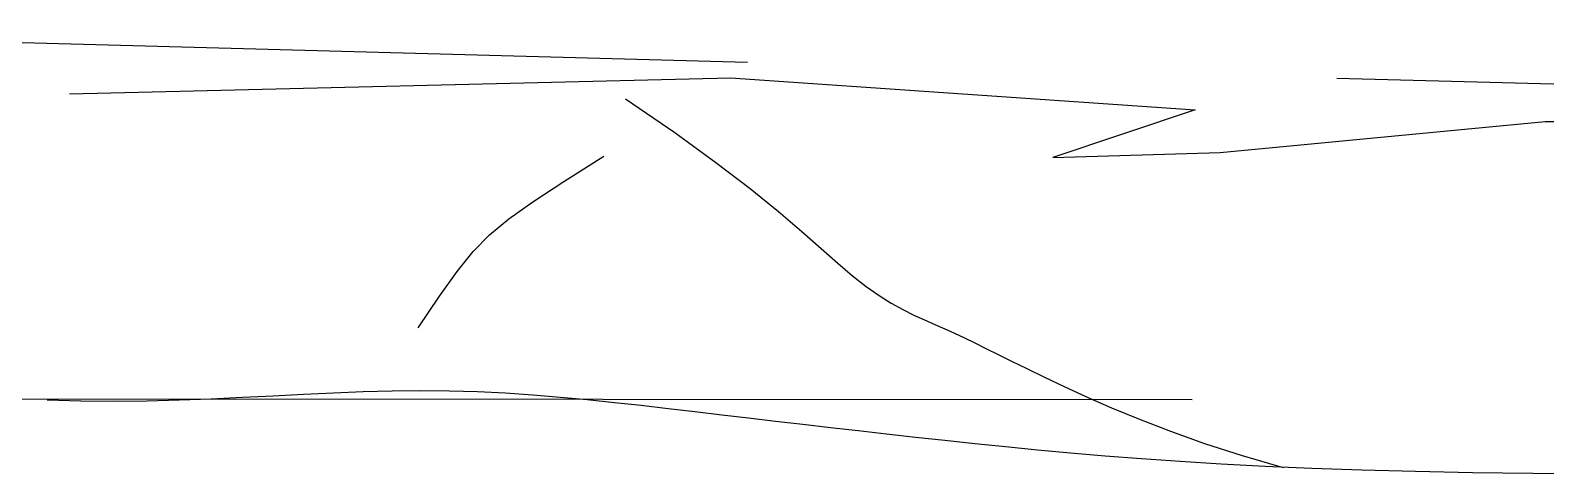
# Model space of a CAD drawing. Header units: millimetres. Extents: x 104198 to 1296755, y -81101 to 81453.
# Drawn here: x 591287.6 to 591384, y -26157.1 to -26129 of the extents above; entities that cross this region are included whole.
import ezdxf

# ---------------------------------------------------------------- set-up
doc = ezdxf.new("R2010")
doc.units = ezdxf.units.MM
doc.linetypes.add('HIDDEN2', pattern=[0.1875, 0.125, -0.0625])

# ---------------------------------------------------------------- blocks, each defined once
blk = doc.blocks.new('hgfhdrht')
at = {"color": 250, "linetype": 'HIDDEN2', "ltscale": 600}
for p, q in [((591258.263, -31135.199), (591408.093, -31139.238)), ((591258.263, -31135.199), (591408.093, -31139.238)), ((591258.263, -31135.199), (591408.093, -31139.238)), ((591258.263, -31135.199), (591408.093, -31139.238)), ((591258.263, -31135.199), (591408.093, -31139.238)), ((591258.263, -31135.199), (591408.093, -31139.238)), ((591258.263, -31135.199), (591408.093, -31139.238)), ((591258.263, -31135.199), (591408.093, -31139.238)), ((591258.263, -31135.199), (591408.093, -31139.238)), ((591258.263, -31135.199), (591408.093, -31139.238)), ((591258.263, -31135.199), (591408.093, -31139.238)), ((591258.263, -31135.199), (591408.093, -31139.238)), ((591290.093, -31139.238), (591332.153, -31138.228)), ((591290.093, -31139.238), (591332.153, -31138.228)), ((591290.093, -31139.238), (591332.153, -31138.228)), ((591290.093, -31139.238), (591332.153, -31138.228)), ((591290.093, -31139.238), (591332.153, -31138.228)), ((591290.093, -31139.238), (591332.153, -31138.228)), ((591290.093, -31139.238), (591332.153, -31138.228)), ((591290.093, -31139.238), (591332.153, -31138.228)), ((591290.093, -31139.238), (591332.153, -31138.228)), ((591290.093, -31139.238), (591332.153, -31138.228)), ((591290.093, -31139.238), (591332.153, -31138.228)), ((591290.093, -31139.238), (591332.153, -31138.228)), ((591332.153, -31138.228), (591361.71, -31140.247)), ((591332.153, -31138.228), (591361.71, -31140.247)), ((591332.153, -31138.228), (591361.71, -31140.247)), ((591332.153, -31138.228), (591361.71, -31140.247)), ((591332.153, -31138.228), (591361.71, -31140.247)), ((591332.153, -31138.228), (591361.71, -31140.247)), ((591332.153, -31138.228), (591361.71, -31140.247)), ((591332.153, -31138.228), (591361.71, -31140.247)), ((591332.153, -31138.228), (591361.71, -31140.247)), ((591332.153, -31138.228), (591361.71, -31140.247)), ((591332.153, -31138.228), (591361.71, -31140.247)), ((591332.153, -31138.228), (591361.71, -31140.247)), ((591361.71, -31140.247), (591352.644, -31143.277)), ((591361.71, -31140.247), (591352.644, -31143.277)), ((591361.71, -31140.247), (591352.644, -31143.277)), ((591361.71, -31140.247), (591352.644, -31143.277)), ((591361.71, -31140.247), (591352.644, -31143.277)), ((591361.71, -31140.247), (591352.644, -31143.277)), ((591361.71, -31140.247), (591352.644, -31143.277)), ((591361.71, -31140.247), (591352.644, -31143.277)), ((591361.71, -31140.247), (591352.644, -31143.277)), ((591361.71, -31140.247), (591352.644, -31143.277)), ((591361.71, -31140.247), (591352.644, -31143.277)), ((591361.71, -31140.247), (591352.644, -31143.277)), ((591363.309, -31142.971), (591383.979, -31141)), ((591363.309, -31142.971), (591383.979, -31141)), ((591363.309, -31142.971), (591383.979, -31141)), ((591363.309, -31142.971), (591383.979, -31141)), ((591363.309, -31142.971), (591383.979, -31141)), ((591363.309, -31142.971), (591383.979, -31141)), ((591363.309, -31142.971), (591383.979, -31141)), ((591363.309, -31142.971), (591383.979, -31141)), ((591363.309, -31142.971), (591383.979, -31141)), ((591363.309, -31142.971), (591383.979, -31141)), ((591363.309, -31142.971), (591383.979, -31141)), ((591363.309, -31142.971), (591383.979, -31141)), ((591383.979, -31141), (591393.181, -31141)), ((591383.979, -31141), (591393.181, -31141)), ((591383.979, -31141), (591393.181, -31141)), ((591383.979, -31141), (591393.181, -31141)), ((591383.979, -31141), (591393.181, -31141)), ((591383.979, -31141), (591393.181, -31141)), ((591383.979, -31141), (591393.181, -31141)), ((591383.979, -31141), (591393.181, -31141)), ((591383.979, -31141), (591393.181, -31141)), ((591383.979, -31141), (591393.181, -31141)), ((591383.979, -31141), (591393.181, -31141)), ((591383.979, -31141), (591393.181, -31141)), ((591352.644, -31143.277), (591363.309, -31142.971)), ((591352.644, -31143.277), (591363.309, -31142.971)), ((591352.644, -31143.277), (591363.309, -31142.971)), ((591352.644, -31143.277), (591363.309, -31142.971)), ((591352.644, -31143.277), (591363.309, -31142.971)), ((591352.644, -31143.277), (591363.309, -31142.971)), ((591352.644, -31143.277), (591363.309, -31142.971)), ((591352.644, -31143.277), (591363.309, -31142.971)), ((591352.644, -31143.277), (591363.309, -31142.971)), ((591352.644, -31143.277), (591363.309, -31142.971)), ((591352.644, -31143.277), (591363.309, -31142.971)), ((591352.644, -31143.277), (591363.309, -31142.971)), ((591306.885, -31158.231), (591308.765, -31158.156)), ((591306.885, -31158.231), (591308.765, -31158.156)), ((591306.885, -31158.231), (591308.765, -31158.156)), ((591306.885, -31158.231), (591308.765, -31158.156)), ((591306.885, -31158.231), (591308.765, -31158.156)), ((591306.885, -31158.231), (591308.765, -31158.156)), ((591306.885, -31158.231), (591308.765, -31158.156)), ((591306.885, -31158.231), (591308.765, -31158.156)), ((591306.885, -31158.231), (591308.765, -31158.156)), ((591306.885, -31158.231), (591308.765, -31158.156)), ((591306.885, -31158.231), (591308.765, -31158.156)), ((591306.885, -31158.231), (591308.765, -31158.156)), ((591308.765, -31158.156), (591310.619, -31158.105)), ((591308.765, -31158.156), (591310.619, -31158.105)), ((591308.765, -31158.156), (591310.619, -31158.105)), ((591308.765, -31158.156), (591310.619, -31158.105)), ((591308.765, -31158.156), (591310.619, -31158.105)), ((591308.765, -31158.156), (591310.619, -31158.105)), ((591308.765, -31158.156), (591310.619, -31158.105)), ((591308.765, -31158.156), (591310.619, -31158.105)), ((591308.765, -31158.156), (591310.619, -31158.105)), ((591308.765, -31158.156), (591310.619, -31158.105)), ((591308.765, -31158.156), (591310.619, -31158.105)), ((591308.765, -31158.156), (591310.619, -31158.105)), ((591310.619, -31158.105), (591312.449, -31158.086)), ((591310.619, -31158.105), (591312.449, -31158.086)), ((591310.619, -31158.105), (591312.449, -31158.086)), ((591310.619, -31158.105), (591312.449, -31158.086)), ((591310.619, -31158.105), (591312.449, -31158.086)), ((591310.619, -31158.105), (591312.449, -31158.086)), ((591310.619, -31158.105), (591312.449, -31158.086)), ((591310.619, -31158.105), (591312.449, -31158.086)), ((591310.619, -31158.105), (591312.449, -31158.086)), ((591310.619, -31158.105), (591312.449, -31158.086)), ((591310.619, -31158.105), (591312.449, -31158.086)), ((591310.619, -31158.105), (591312.449, -31158.086)), ((591312.449, -31158.086), (591314.257, -31158.106)), ((591312.449, -31158.086), (591314.257, -31158.106)), ((591312.449, -31158.086), (591314.257, -31158.106)), ((591312.449, -31158.086), (591314.257, -31158.106)), ((591312.449, -31158.086), (591314.257, -31158.106)), ((591312.449, -31158.086), (591314.257, -31158.106)), ((591312.449, -31158.086), (591314.257, -31158.106)), ((591312.449, -31158.086), (591314.257, -31158.106)), ((591312.449, -31158.086), (591314.257, -31158.106)), ((591312.449, -31158.086), (591314.257, -31158.106)), ((591312.449, -31158.086), (591314.257, -31158.106)), ((591312.449, -31158.086), (591314.257, -31158.106)), ((591314.257, -31158.106), (591316.044, -31158.161)), ((591314.257, -31158.106), (591316.044, -31158.161)), ((591314.257, -31158.106), (591316.044, -31158.161)), ((591314.257, -31158.106), (591316.044, -31158.161)), ((591314.257, -31158.106), (591316.044, -31158.161)), ((591314.257, -31158.106), (591316.044, -31158.161)), ((591314.257, -31158.106), (591316.044, -31158.161)), ((591314.257, -31158.106), (591316.044, -31158.161)), ((591314.257, -31158.106), (591316.044, -31158.161)), ((591314.257, -31158.106), (591316.044, -31158.161)), ((591314.257, -31158.106), (591316.044, -31158.161)), ((591314.257, -31158.106), (591316.044, -31158.161)), ((591316.044, -31158.161), (591317.814, -31158.25)), ((591316.044, -31158.161), (591317.814, -31158.25)), ((591316.044, -31158.161), (591317.814, -31158.25)), ((591316.044, -31158.161), (591317.814, -31158.25)), ((591316.044, -31158.161), (591317.814, -31158.25)), ((591316.044, -31158.161), (591317.814, -31158.25)), ((591316.044, -31158.161), (591317.814, -31158.25)), ((591316.044, -31158.161), (591317.814, -31158.25)), ((591316.044, -31158.161), (591317.814, -31158.25)), ((591316.044, -31158.161), (591317.814, -31158.25)), ((591316.044, -31158.161), (591317.814, -31158.25)), ((591316.044, -31158.161), (591317.814, -31158.25)), ((591286.518, -31158.623), (591406.674, -31158.692)), ((591286.518, -31158.623), (591406.674, -31158.692)), ((591286.518, -31158.623), (591406.674, -31158.692)), ((591286.518, -31158.623), (591406.674, -31158.692)), ((591286.518, -31158.623), (591406.674, -31158.692)), ((591286.518, -31158.623), (591406.674, -31158.692)), ((591286.518, -31158.623), (591406.674, -31158.692)), ((591286.518, -31158.623), (591406.674, -31158.692)), ((591286.518, -31158.623), (591406.674, -31158.692)), ((591286.518, -31158.623), (591406.674, -31158.692)), ((591286.518, -31158.623), (591406.674, -31158.692)), ((591286.518, -31158.623), (591406.674, -31158.692)), ((591288.674, -31158.692), (591290.816, -31158.741)), ((591288.674, -31158.692), (591290.816, -31158.741)), ((591288.674, -31158.692), (591290.816, -31158.741)), ((591288.674, -31158.692), (591290.816, -31158.741)), ((591288.674, -31158.692), (591290.816, -31158.741)), ((591288.674, -31158.692), (591290.816, -31158.741)), ((591288.674, -31158.692), (591290.816, -31158.741)), ((591288.674, -31158.692), (591290.816, -31158.741)), ((591288.674, -31158.692), (591290.816, -31158.741)), ((591288.674, -31158.692), (591290.816, -31158.741)), ((591288.674, -31158.692), (591290.816, -31158.741)), ((591288.674, -31158.692), (591290.816, -31158.741)), ((591290.816, -31158.741), (591292.934, -31158.759)), ((591290.816, -31158.741), (591292.934, -31158.759)), ((591290.816, -31158.741), (591292.934, -31158.759)), ((591290.816, -31158.741), (591292.934, -31158.759)), ((591290.816, -31158.741), (591292.934, -31158.759)), ((591290.816, -31158.741), (591292.934, -31158.759)), ((591290.816, -31158.741), (591292.934, -31158.759)), ((591290.816, -31158.741), (591292.934, -31158.759)), ((591290.816, -31158.741), (591292.934, -31158.759)), ((591290.816, -31158.741), (591292.934, -31158.759)), ((591290.816, -31158.741), (591292.934, -31158.759)), ((591290.816, -31158.741), (591292.934, -31158.759)), ((591292.934, -31158.759), (591295.021, -31158.74)), ((591292.934, -31158.759), (591295.021, -31158.74)), ((591292.934, -31158.759), (591295.021, -31158.74)), ((591292.934, -31158.759), (591295.021, -31158.74)), ((591292.934, -31158.759), (591295.021, -31158.74)), ((591292.934, -31158.759), (591295.021, -31158.74)), ((591292.934, -31158.759), (591295.021, -31158.74)), ((591292.934, -31158.759), (591295.021, -31158.74)), ((591292.934, -31158.759), (591295.021, -31158.74)), ((591292.934, -31158.759), (591295.021, -31158.74)), ((591292.934, -31158.759), (591295.021, -31158.74)), ((591292.934, -31158.759), (591295.021, -31158.74)), ((591295.021, -31158.74), (591297.074, -31158.689)), ((591295.021, -31158.74), (591297.074, -31158.689)), ((591295.021, -31158.74), (591297.074, -31158.689)), ((591295.021, -31158.74), (591297.074, -31158.689)), ((591295.021, -31158.74), (591297.074, -31158.689)), ((591295.021, -31158.74), (591297.074, -31158.689)), ((591295.021, -31158.74), (591297.074, -31158.689)), ((591295.021, -31158.74), (591297.074, -31158.689)), ((591295.021, -31158.74), (591297.074, -31158.689)), ((591295.021, -31158.74), (591297.074, -31158.689)), ((591295.021, -31158.74), (591297.074, -31158.689)), ((591295.021, -31158.74), (591297.074, -31158.689)), ((591297.074, -31158.689), (591299.095, -31158.614)), ((591297.074, -31158.689), (591299.095, -31158.614)), ((591297.074, -31158.689), (591299.095, -31158.614)), ((591297.074, -31158.689), (591299.095, -31158.614)), ((591297.074, -31158.689), (591299.095, -31158.614)), ((591297.074, -31158.689), (591299.095, -31158.614)), ((591297.074, -31158.689), (591299.095, -31158.614)), ((591297.074, -31158.689), (591299.095, -31158.614)), ((591297.074, -31158.689), (591299.095, -31158.614)), ((591297.074, -31158.689), (591299.095, -31158.614)), ((591297.074, -31158.689), (591299.095, -31158.614)), ((591297.074, -31158.689), (591299.095, -31158.614)), ((591299.095, -31158.614), (591301.086, -31158.522)), ((591299.095, -31158.614), (591301.086, -31158.522)), ((591299.095, -31158.614), (591301.086, -31158.522)), ((591299.095, -31158.614), (591301.086, -31158.522)), ((591299.095, -31158.614), (591301.086, -31158.522)), ((591299.095, -31158.614), (591301.086, -31158.522)), ((591299.095, -31158.614), (591301.086, -31158.522)), ((591299.095, -31158.614), (591301.086, -31158.522)), ((591299.095, -31158.614), (591301.086, -31158.522)), ((591299.095, -31158.614), (591301.086, -31158.522)), ((591299.095, -31158.614), (591301.086, -31158.522)), ((591299.095, -31158.614), (591301.086, -31158.522)), ((591301.086, -31158.522), (591303.047, -31158.423)), ((591301.086, -31158.522), (591303.047, -31158.423)), ((591301.086, -31158.522), (591303.047, -31158.423)), ((591301.086, -31158.522), (591303.047, -31158.423)), ((591301.086, -31158.522), (591303.047, -31158.423)), ((591301.086, -31158.522), (591303.047, -31158.423)), ((591301.086, -31158.522), (591303.047, -31158.423)), ((591301.086, -31158.522), (591303.047, -31158.423)), ((591301.086, -31158.522), (591303.047, -31158.423)), ((591301.086, -31158.522), (591303.047, -31158.423)), ((591301.086, -31158.522), (591303.047, -31158.423)), ((591301.086, -31158.522), (591303.047, -31158.423)), ((591303.047, -31158.423), (591304.98, -31158.323)), ((591303.047, -31158.423), (591304.98, -31158.323)), ((591303.047, -31158.423), (591304.98, -31158.323)), ((591303.047, -31158.423), (591304.98, -31158.323)), ((591303.047, -31158.423), (591304.98, -31158.323)), ((591303.047, -31158.423), (591304.98, -31158.323)), ((591303.047, -31158.423), (591304.98, -31158.323)), ((591303.047, -31158.423), (591304.98, -31158.323)), ((591303.047, -31158.423), (591304.98, -31158.323)), ((591303.047, -31158.423), (591304.98, -31158.323)), ((591303.047, -31158.423), (591304.98, -31158.323)), ((591303.047, -31158.423), (591304.98, -31158.323)), ((591304.98, -31158.323), (591306.885, -31158.231)), ((591304.98, -31158.323), (591306.885, -31158.231)), ((591304.98, -31158.323), (591306.885, -31158.231)), ((591304.98, -31158.323), (591306.885, -31158.231)), ((591304.98, -31158.323), (591306.885, -31158.231)), ((591304.98, -31158.323), (591306.885, -31158.231)), ((591304.98, -31158.323), (591306.885, -31158.231)), ((591304.98, -31158.323), (591306.885, -31158.231)), ((591304.98, -31158.323), (591306.885, -31158.231)), ((591304.98, -31158.323), (591306.885, -31158.231)), ((591304.98, -31158.323), (591306.885, -31158.231)), ((591304.98, -31158.323), (591306.885, -31158.231)), ((591317.814, -31158.25), (591319.567, -31158.366)), ((591317.814, -31158.25), (591319.567, -31158.366)), ((591317.814, -31158.25), (591319.567, -31158.366)), ((591317.814, -31158.25), (591319.567, -31158.366)), ((591317.814, -31158.25), (591319.567, -31158.366)), ((591317.814, -31158.25), (591319.567, -31158.366)), ((591317.814, -31158.25), (591319.567, -31158.366)), ((591317.814, -31158.25), (591319.567, -31158.366)), ((591317.814, -31158.25), (591319.567, -31158.366)), ((591317.814, -31158.25), (591319.567, -31158.366)), ((591317.814, -31158.25), (591319.567, -31158.366)), ((591317.814, -31158.25), (591319.567, -31158.366)), ((591319.567, -31158.366), (591321.307, -31158.507)), ((591319.567, -31158.366), (591321.307, -31158.507)), ((591319.567, -31158.366), (591321.307, -31158.507)), ((591319.567, -31158.366), (591321.307, -31158.507)), ((591319.567, -31158.366), (591321.307, -31158.507)), ((591319.567, -31158.366), (591321.307, -31158.507)), ((591319.567, -31158.366), (591321.307, -31158.507)), ((591319.567, -31158.366), (591321.307, -31158.507)), ((591319.567, -31158.366), (591321.307, -31158.507)), ((591319.567, -31158.366), (591321.307, -31158.507)), ((591319.567, -31158.366), (591321.307, -31158.507)), ((591319.567, -31158.366), (591321.307, -31158.507)), ((591321.307, -31158.507), (591323.035, -31158.668)), ((591321.307, -31158.507), (591323.035, -31158.668)), ((591321.307, -31158.507), (591323.035, -31158.668)), ((591321.307, -31158.507), (591323.035, -31158.668)), ((591321.307, -31158.507), (591323.035, -31158.668)), ((591321.307, -31158.507), (591323.035, -31158.668)), ((591321.307, -31158.507), (591323.035, -31158.668)), ((591321.307, -31158.507), (591323.035, -31158.668)), ((591321.307, -31158.507), (591323.035, -31158.668)), ((591321.307, -31158.507), (591323.035, -31158.668)), ((591321.307, -31158.507), (591323.035, -31158.668)), ((591321.307, -31158.507), (591323.035, -31158.668)), ((591323.035, -31158.668), (591324.754, -31158.845)), ((591323.035, -31158.668), (591324.754, -31158.845)), ((591323.035, -31158.668), (591324.754, -31158.845)), ((591323.035, -31158.668), (591324.754, -31158.845)), ((591323.035, -31158.668), (591324.754, -31158.845)), ((591323.035, -31158.668), (591324.754, -31158.845)), ((591323.035, -31158.668), (591324.754, -31158.845)), ((591323.035, -31158.668), (591324.754, -31158.845)), ((591323.035, -31158.668), (591324.754, -31158.845)), ((591323.035, -31158.668), (591324.754, -31158.845)), ((591323.035, -31158.668), (591324.754, -31158.845)), ((591323.035, -31158.668), (591324.754, -31158.845)), ((591324.754, -31158.845), (591326.466, -31159.034)), ((591324.754, -31158.845), (591326.466, -31159.034)), ((591324.754, -31158.845), (591326.466, -31159.034)), ((591324.754, -31158.845), (591326.466, -31159.034)), ((591324.754, -31158.845), (591326.466, -31159.034)), ((591324.754, -31158.845), (591326.466, -31159.034)), ((591324.754, -31158.845), (591326.466, -31159.034)), ((591324.754, -31158.845), (591326.466, -31159.034)), ((591324.754, -31158.845), (591326.466, -31159.034)), ((591324.754, -31158.845), (591326.466, -31159.034)), ((591324.754, -31158.845), (591326.466, -31159.034)), ((591324.754, -31158.845), (591326.466, -31159.034)), ((591326.466, -31159.034), (591328.174, -31159.231)), ((591326.466, -31159.034), (591328.174, -31159.231)), ((591326.466, -31159.034), (591328.174, -31159.231)), ((591326.466, -31159.034), (591328.174, -31159.231)), ((591326.466, -31159.034), (591328.174, -31159.231)), ((591326.466, -31159.034), (591328.174, -31159.231)), ((591326.466, -31159.034), (591328.174, -31159.231)), ((591326.466, -31159.034), (591328.174, -31159.231)), ((591326.466, -31159.034), (591328.174, -31159.231)), ((591326.466, -31159.034), (591328.174, -31159.231)), ((591326.466, -31159.034), (591328.174, -31159.231)), ((591326.466, -31159.034), (591328.174, -31159.231)), ((591328.174, -31159.231), (591329.88, -31159.432)), ((591328.174, -31159.231), (591329.88, -31159.432)), ((591328.174, -31159.231), (591329.88, -31159.432)), ((591328.174, -31159.231), (591329.88, -31159.432)), ((591328.174, -31159.231), (591329.88, -31159.432)), ((591328.174, -31159.231), (591329.88, -31159.432)), ((591328.174, -31159.231), (591329.88, -31159.432)), ((591328.174, -31159.231), (591329.88, -31159.432)), ((591328.174, -31159.231), (591329.88, -31159.432)), ((591328.174, -31159.231), (591329.88, -31159.432)), ((591328.174, -31159.231), (591329.88, -31159.432)), ((591328.174, -31159.231), (591329.88, -31159.432)), ((591329.88, -31159.432), (591331.586, -31159.634)), ((591329.88, -31159.432), (591331.586, -31159.634)), ((591329.88, -31159.432), (591331.586, -31159.634)), ((591329.88, -31159.432), (591331.586, -31159.634)), ((591329.88, -31159.432), (591331.586, -31159.634)), ((591329.88, -31159.432), (591331.586, -31159.634)), ((591329.88, -31159.432), (591331.586, -31159.634)), ((591329.88, -31159.432), (591331.586, -31159.634)), ((591329.88, -31159.432), (591331.586, -31159.634)), ((591329.88, -31159.432), (591331.586, -31159.634)), ((591329.88, -31159.432), (591331.586, -31159.634)), ((591329.88, -31159.432), (591331.586, -31159.634)), ((591331.586, -31159.634), (591333.296, -31159.836)), ((591331.586, -31159.634), (591333.296, -31159.836)), ((591331.586, -31159.634), (591333.296, -31159.836)), ((591331.586, -31159.634), (591333.296, -31159.836)), ((591331.586, -31159.634), (591333.296, -31159.836)), ((591331.586, -31159.634), (591333.296, -31159.836)), ((591331.586, -31159.634), (591333.296, -31159.836)), ((591331.586, -31159.634), (591333.296, -31159.836)), ((591331.586, -31159.634), (591333.296, -31159.836)), ((591331.586, -31159.634), (591333.296, -31159.836)), ((591331.586, -31159.634), (591333.296, -31159.836)), ((591331.586, -31159.634), (591333.296, -31159.836)), ((591333.296, -31159.836), (591335.016, -31160.038)), ((591333.296, -31159.836), (591335.016, -31160.038)), ((591333.296, -31159.836), (591335.016, -31160.038)), ((591333.296, -31159.836), (591335.016, -31160.038)), ((591333.296, -31159.836), (591335.016, -31160.038)), ((591333.296, -31159.836), (591335.016, -31160.038)), ((591333.296, -31159.836), (591335.016, -31160.038)), ((591333.296, -31159.836), (591335.016, -31160.038)), ((591333.296, -31159.836), (591335.016, -31160.038)), ((591333.296, -31159.836), (591335.016, -31160.038)), ((591333.296, -31159.836), (591335.016, -31160.038)), ((591333.296, -31159.836), (591335.016, -31160.038)), ((591335.016, -31160.038), (591336.749, -31160.24)), ((591335.016, -31160.038), (591336.749, -31160.24)), ((591335.016, -31160.038), (591336.749, -31160.24)), ((591335.016, -31160.038), (591336.749, -31160.24)), ((591335.016, -31160.038), (591336.749, -31160.24)), ((591335.016, -31160.038), (591336.749, -31160.24)), ((591335.016, -31160.038), (591336.749, -31160.24)), ((591335.016, -31160.038), (591336.749, -31160.24)), ((591335.016, -31160.038), (591336.749, -31160.24)), ((591335.016, -31160.038), (591336.749, -31160.24)), ((591335.016, -31160.038), (591336.749, -31160.24)), ((591335.016, -31160.038), (591336.749, -31160.24)), ((591336.749, -31160.24), (591338.5, -31160.442)), ((591336.749, -31160.24), (591338.5, -31160.442)), ((591336.749, -31160.24), (591338.5, -31160.442)), ((591336.749, -31160.24), (591338.5, -31160.442)), ((591336.749, -31160.24), (591338.5, -31160.442)), ((591336.749, -31160.24), (591338.5, -31160.442)), ((591336.749, -31160.24), (591338.5, -31160.442)), ((591336.749, -31160.24), (591338.5, -31160.442)), ((591336.749, -31160.24), (591338.5, -31160.442)), ((591336.749, -31160.24), (591338.5, -31160.442)), ((591336.749, -31160.24), (591338.5, -31160.442)), ((591336.749, -31160.24), (591338.5, -31160.442)), ((591338.5, -31160.442), (591340.274, -31160.644)), ((591338.5, -31160.442), (591340.274, -31160.644)), ((591338.5, -31160.442), (591340.274, -31160.644)), ((591338.5, -31160.442), (591340.274, -31160.644)), ((591338.5, -31160.442), (591340.274, -31160.644)), ((591338.5, -31160.442), (591340.274, -31160.644)), ((591338.5, -31160.442), (591340.274, -31160.644)), ((591338.5, -31160.442), (591340.274, -31160.644)), ((591338.5, -31160.442), (591340.274, -31160.644)), ((591338.5, -31160.442), (591340.274, -31160.644)), ((591338.5, -31160.442), (591340.274, -31160.644)), ((591338.5, -31160.442), (591340.274, -31160.644)), ((591340.274, -31160.644), (591342.076, -31160.846)), ((591340.274, -31160.644), (591342.076, -31160.846)), ((591340.274, -31160.644), (591342.076, -31160.846)), ((591340.274, -31160.644), (591342.076, -31160.846)), ((591340.274, -31160.644), (591342.076, -31160.846)), ((591340.274, -31160.644), (591342.076, -31160.846)), ((591340.274, -31160.644), (591342.076, -31160.846)), ((591340.274, -31160.644), (591342.076, -31160.846)), ((591340.274, -31160.644), (591342.076, -31160.846)), ((591340.274, -31160.644), (591342.076, -31160.846)), ((591340.274, -31160.644), (591342.076, -31160.846)), ((591340.274, -31160.644), (591342.076, -31160.846)), ((591342.076, -31160.846), (591343.909, -31161.048)), ((591342.076, -31160.846), (591343.909, -31161.048)), ((591342.076, -31160.846), (591343.909, -31161.048)), ((591342.076, -31160.846), (591343.909, -31161.048)), ((591342.076, -31160.846), (591343.909, -31161.048)), ((591342.076, -31160.846), (591343.909, -31161.048)), ((591342.076, -31160.846), (591343.909, -31161.048)), ((591342.076, -31160.846), (591343.909, -31161.048)), ((591342.076, -31160.846), (591343.909, -31161.048)), ((591342.076, -31160.846), (591343.909, -31161.048)), ((591342.076, -31160.846), (591343.909, -31161.048)), ((591342.076, -31160.846), (591343.909, -31161.048)), ((591343.909, -31161.048), (591345.779, -31161.25)), ((591343.909, -31161.048), (591345.779, -31161.25)), ((591343.909, -31161.048), (591345.779, -31161.25)), ((591343.909, -31161.048), (591345.779, -31161.25)), ((591343.909, -31161.048), (591345.779, -31161.25)), ((591343.909, -31161.048), (591345.779, -31161.25)), ((591343.909, -31161.048), (591345.779, -31161.25)), ((591343.909, -31161.048), (591345.779, -31161.25)), ((591343.909, -31161.048), (591345.779, -31161.25)), ((591343.909, -31161.048), (591345.779, -31161.25)), ((591343.909, -31161.048), (591345.779, -31161.25)), ((591343.909, -31161.048), (591345.779, -31161.25)), ((591345.779, -31161.25), (591347.689, -31161.452)), ((591345.779, -31161.25), (591347.689, -31161.452)), ((591345.779, -31161.25), (591347.689, -31161.452)), ((591345.779, -31161.25), (591347.689, -31161.452)), ((591345.779, -31161.25), (591347.689, -31161.452)), ((591345.779, -31161.25), (591347.689, -31161.452)), ((591345.779, -31161.25), (591347.689, -31161.452)), ((591345.779, -31161.25), (591347.689, -31161.452)), ((591345.779, -31161.25), (591347.689, -31161.452)), ((591345.779, -31161.25), (591347.689, -31161.452)), ((591345.779, -31161.25), (591347.689, -31161.452)), ((591345.779, -31161.25), (591347.689, -31161.452)), ((591347.689, -31161.452), (591349.647, -31161.654)), ((591347.689, -31161.452), (591349.647, -31161.654)), ((591347.689, -31161.452), (591349.647, -31161.654)), ((591347.689, -31161.452), (591349.647, -31161.654)), ((591347.689, -31161.452), (591349.647, -31161.654)), ((591347.689, -31161.452), (591349.647, -31161.654)), ((591347.689, -31161.452), (591349.647, -31161.654)), ((591347.689, -31161.452), (591349.647, -31161.654)), ((591347.689, -31161.452), (591349.647, -31161.654)), ((591347.689, -31161.452), (591349.647, -31161.654)), ((591347.689, -31161.452), (591349.647, -31161.654)), ((591347.689, -31161.452), (591349.647, -31161.654)), ((591349.647, -31161.654), (591351.669, -31161.853)), ((591349.647, -31161.654), (591351.669, -31161.853)), ((591349.647, -31161.654), (591351.669, -31161.853)), ((591349.647, -31161.654), (591351.669, -31161.853)), ((591349.647, -31161.654), (591351.669, -31161.853)), ((591349.647, -31161.654), (591351.669, -31161.853)), ((591349.647, -31161.654), (591351.669, -31161.853)), ((591349.647, -31161.654), (591351.669, -31161.853)), ((591349.647, -31161.654), (591351.669, -31161.853)), ((591349.647, -31161.654), (591351.669, -31161.853)), ((591349.647, -31161.654), (591351.669, -31161.853)), ((591349.647, -31161.654), (591351.669, -31161.853)), ((591351.669, -31161.853), (591353.773, -31162.049)), ((591351.669, -31161.853), (591353.773, -31162.049)), ((591351.669, -31161.853), (591353.773, -31162.049)), ((591351.669, -31161.853), (591353.773, -31162.049)), ((591351.669, -31161.853), (591353.773, -31162.049)), ((591351.669, -31161.853), (591353.773, -31162.049)), ((591351.669, -31161.853), (591353.773, -31162.049)), ((591351.669, -31161.853), (591353.773, -31162.049)), ((591351.669, -31161.853), (591353.773, -31162.049)), ((591351.669, -31161.853), (591353.773, -31162.049)), ((591351.669, -31161.853), (591353.773, -31162.049)), ((591351.669, -31161.853), (591353.773, -31162.049)), ((591353.773, -31162.049), (591355.977, -31162.238)), ((591353.773, -31162.049), (591355.977, -31162.238)), ((591353.773, -31162.049), (591355.977, -31162.238)), ((591353.773, -31162.049), (591355.977, -31162.238)), ((591353.773, -31162.049), (591355.977, -31162.238)), ((591353.773, -31162.049), (591355.977, -31162.238)), ((591353.773, -31162.049), (591355.977, -31162.238)), ((591353.773, -31162.049), (591355.977, -31162.238)), ((591353.773, -31162.049), (591355.977, -31162.238)), ((591353.773, -31162.049), (591355.977, -31162.238)), ((591353.773, -31162.049), (591355.977, -31162.238)), ((591353.773, -31162.049), (591355.977, -31162.238)), ((591355.977, -31162.238), (591358.299, -31162.42)), ((591355.977, -31162.238), (591358.299, -31162.42)), ((591355.977, -31162.238), (591358.299, -31162.42)), ((591355.977, -31162.238), (591358.299, -31162.42)), ((591355.977, -31162.238), (591358.299, -31162.42)), ((591355.977, -31162.238), (591358.299, -31162.42)), ((591355.977, -31162.238), (591358.299, -31162.42)), ((591355.977, -31162.238), (591358.299, -31162.42)), ((591355.977, -31162.238), (591358.299, -31162.42)), ((591355.977, -31162.238), (591358.299, -31162.42)), ((591355.977, -31162.238), (591358.299, -31162.42)), ((591355.977, -31162.238), (591358.299, -31162.42)), ((591358.299, -31162.42), (591360.758, -31162.591)), ((591358.299, -31162.42), (591360.758, -31162.591)), ((591358.299, -31162.42), (591360.758, -31162.591)), ((591358.299, -31162.42), (591360.758, -31162.591)), ((591358.299, -31162.42), (591360.758, -31162.591)), ((591358.299, -31162.42), (591360.758, -31162.591)), ((591358.299, -31162.42), (591360.758, -31162.591)), ((591358.299, -31162.42), (591360.758, -31162.591)), ((591358.299, -31162.42), (591360.758, -31162.591)), ((591358.299, -31162.42), (591360.758, -31162.591)), ((591358.299, -31162.42), (591360.758, -31162.591)), ((591358.299, -31162.42), (591360.758, -31162.591)), ((591360.758, -31162.591), (591363.371, -31162.75)), ((591360.758, -31162.591), (591363.371, -31162.75)), ((591360.758, -31162.591), (591363.371, -31162.75)), ((591360.758, -31162.591), (591363.371, -31162.75)), ((591360.758, -31162.591), (591363.371, -31162.75)), ((591360.758, -31162.591), (591363.371, -31162.75)), ((591360.758, -31162.591), (591363.371, -31162.75)), ((591360.758, -31162.591), (591363.371, -31162.75)), ((591360.758, -31162.591), (591363.371, -31162.75)), ((591360.758, -31162.591), (591363.371, -31162.75)), ((591360.758, -31162.591), (591363.371, -31162.75)), ((591360.758, -31162.591), (591363.371, -31162.75)), ((591363.371, -31162.75), (591366.156, -31162.895)), ((591363.371, -31162.75), (591366.156, -31162.895)), ((591363.371, -31162.75), (591366.156, -31162.895)), ((591363.371, -31162.75), (591366.156, -31162.895)), ((591363.371, -31162.75), (591366.156, -31162.895)), ((591363.371, -31162.75), (591366.156, -31162.895)), ((591363.371, -31162.75), (591366.156, -31162.895)), ((591363.371, -31162.75), (591366.156, -31162.895)), ((591363.371, -31162.75), (591366.156, -31162.895)), ((591363.371, -31162.75), (591366.156, -31162.895)), ((591363.371, -31162.75), (591366.156, -31162.895)), ((591363.371, -31162.75), (591366.156, -31162.895)), ((591366.156, -31162.895), (591369.133, -31163.024)), ((591366.156, -31162.895), (591369.133, -31163.024)), ((591366.156, -31162.895), (591369.133, -31163.024)), ((591366.156, -31162.895), (591369.133, -31163.024)), ((591366.156, -31162.895), (591369.133, -31163.024)), ((591366.156, -31162.895), (591369.133, -31163.024)), ((591366.156, -31162.895), (591369.133, -31163.024)), ((591366.156, -31162.895), (591369.133, -31163.024)), ((591366.156, -31162.895), (591369.133, -31163.024)), ((591366.156, -31162.895), (591369.133, -31163.024)), ((591366.156, -31162.895), (591369.133, -31163.024)), ((591366.156, -31162.895), (591369.133, -31163.024)), ((591369.133, -31163.024), (591372.319, -31163.135)), ((591369.133, -31163.024), (591372.319, -31163.135)), ((591369.133, -31163.024), (591372.319, -31163.135)), ((591369.133, -31163.024), (591372.319, -31163.135)), ((591369.133, -31163.024), (591372.319, -31163.135)), ((591369.133, -31163.024), (591372.319, -31163.135)), ((591369.133, -31163.024), (591372.319, -31163.135)), ((591369.133, -31163.024), (591372.319, -31163.135)), ((591369.133, -31163.024), (591372.319, -31163.135)), ((591369.133, -31163.024), (591372.319, -31163.135)), ((591369.133, -31163.024), (591372.319, -31163.135)), ((591369.133, -31163.024), (591372.319, -31163.135)), ((591372.319, -31163.135), (591375.728, -31163.226)), ((591372.319, -31163.135), (591375.728, -31163.226)), ((591372.319, -31163.135), (591375.728, -31163.226)), ((591372.319, -31163.135), (591375.728, -31163.226)), ((591372.319, -31163.135), (591375.728, -31163.226)), ((591372.319, -31163.135), (591375.728, -31163.226)), ((591372.319, -31163.135), (591375.728, -31163.226)), ((591372.319, -31163.135), (591375.728, -31163.226)), ((591372.319, -31163.135), (591375.728, -31163.226)), ((591372.319, -31163.135), (591375.728, -31163.226)), ((591372.319, -31163.135), (591375.728, -31163.226)), ((591372.319, -31163.135), (591375.728, -31163.226)), ((591375.728, -31163.226), (591379.357, -31163.296)), ((591375.728, -31163.226), (591379.357, -31163.296)), ((591375.728, -31163.226), (591379.357, -31163.296)), ((591375.728, -31163.226), (591379.357, -31163.296)), ((591375.728, -31163.226), (591379.357, -31163.296)), ((591375.728, -31163.226), (591379.357, -31163.296)), ((591375.728, -31163.226), (591379.357, -31163.296)), ((591375.728, -31163.226), (591379.357, -31163.296)), ((591375.728, -31163.226), (591379.357, -31163.296)), ((591375.728, -31163.226), (591379.357, -31163.296)), ((591375.728, -31163.226), (591379.357, -31163.296)), ((591375.728, -31163.226), (591379.357, -31163.296)), ((591379.357, -31163.296), (591383.197, -31163.347)), ((591379.357, -31163.296), (591383.197, -31163.347)), ((591379.357, -31163.296), (591383.197, -31163.347)), ((591379.357, -31163.296), (591383.197, -31163.347)), ((591379.357, -31163.296), (591383.197, -31163.347)), ((591379.357, -31163.296), (591383.197, -31163.347)), ((591379.357, -31163.296), (591383.197, -31163.347)), ((591379.357, -31163.296), (591383.197, -31163.347)), ((591379.357, -31163.296), (591383.197, -31163.347)), ((591379.357, -31163.296), (591383.197, -31163.347)), ((591379.357, -31163.296), (591383.197, -31163.347)), ((591379.357, -31163.296), (591383.197, -31163.347)), ((591383.197, -31163.347), (591387.24, -31163.377)), ((591383.197, -31163.347), (591387.24, -31163.377)), ((591383.197, -31163.347), (591387.24, -31163.377)), ((591383.197, -31163.347), (591387.24, -31163.377)), ((591383.197, -31163.347), (591387.24, -31163.377)), ((591383.197, -31163.347), (591387.24, -31163.377)), ((591383.197, -31163.347), (591387.24, -31163.377)), ((591383.197, -31163.347), (591387.24, -31163.377)), ((591383.197, -31163.347), (591387.24, -31163.377)), ((591383.197, -31163.347), (591387.24, -31163.377)), ((591383.197, -31163.347), (591387.24, -31163.377)), ((591383.197, -31163.347), (591387.24, -31163.377))]:
    blk.add_line(p, q, dxfattribs=at)
for points in [[(591325.459, -31139.554), (591328.594, -31141.698), (591331.219, -31143.594), (591333.398, -31145.262), (591335.198, -31146.719), (591336.683, -31147.983), (591337.919, -31149.073), (591338.971, -31150.007), (591339.904, -31150.802), (591340.774, -31151.477), (591341.595, -31152.048), (591342.373, -31152.531), (591343.112, -31152.941), (591343.818, -31153.294), (591344.494, -31153.606), (591345.147, -31153.892), (591345.78, -31154.17), (591346.402, -31154.452), (591347.031, -31154.748), (591347.687, -31155.065), (591348.392, -31155.412), (591349.165, -31155.794), (591350.03, -31156.22), (591351.005, -31156.698), (591352.112, -31157.234), (591353.37, -31157.834), (591354.791, -31158.489), (591356.386, -31159.19), (591358.164, -31159.924), (591360.135, -31160.682), (591362.311, -31161.454), (591364.701, -31162.227), (591367.315, -31162.993)], [(591325.459, -31139.554), (591328.594, -31141.698), (591331.219, -31143.594), (591333.398, -31145.262), (591335.198, -31146.719), (591336.683, -31147.983), (591337.919, -31149.073), (591338.971, -31150.007), (591339.904, -31150.802), (591340.774, -31151.477), (591341.595, -31152.048), (591342.373, -31152.531), (591343.112, -31152.941), (591343.818, -31153.294), (591344.494, -31153.606), (591345.147, -31153.892), (591345.78, -31154.17), (591346.402, -31154.452), (591347.031, -31154.748), (591347.687, -31155.065), (591348.392, -31155.412), (591349.165, -31155.794), (591350.03, -31156.22), (591351.005, -31156.698), (591352.112, -31157.234), (591353.37, -31157.834), (591354.791, -31158.489), (591356.386, -31159.19), (591358.164, -31159.924), (591360.135, -31160.682), (591362.311, -31161.454), (591364.701, -31162.227), (591367.315, -31162.993)], [(591325.459, -31139.554), (591328.594, -31141.698), (591331.219, -31143.594), (591333.398, -31145.262), (591335.198, -31146.719), (591336.683, -31147.983), (591337.919, -31149.073), (591338.971, -31150.007), (591339.904, -31150.802), (591340.774, -31151.477), (591341.595, -31152.048), (591342.373, -31152.531), (591343.112, -31152.941), (591343.818, -31153.294), (591344.494, -31153.606), (591345.147, -31153.892), (591345.78, -31154.17), (591346.402, -31154.452), (591347.031, -31154.748), (591347.687, -31155.065), (591348.392, -31155.412), (591349.165, -31155.794), (591350.03, -31156.22), (591351.005, -31156.698), (591352.112, -31157.234), (591353.37, -31157.834), (591354.791, -31158.489), (591356.386, -31159.19), (591358.164, -31159.924), (591360.135, -31160.682), (591362.311, -31161.454), (591364.701, -31162.227), (591367.315, -31162.993)], [(591325.459, -31139.554), (591328.594, -31141.698), (591331.219, -31143.594), (591333.398, -31145.262), (591335.198, -31146.719), (591336.683, -31147.983), (591337.919, -31149.073), (591338.971, -31150.007), (591339.904, -31150.802), (591340.774, -31151.477), (591341.595, -31152.048), (591342.373, -31152.531), (591343.112, -31152.941), (591343.818, -31153.294), (591344.494, -31153.606), (591345.147, -31153.892), (591345.78, -31154.17), (591346.402, -31154.452), (591347.031, -31154.748), (591347.687, -31155.065), (591348.392, -31155.412), (591349.165, -31155.794), (591350.03, -31156.22), (591351.005, -31156.698), (591352.112, -31157.234), (591353.37, -31157.834), (591354.791, -31158.489), (591356.386, -31159.19), (591358.164, -31159.924), (591360.135, -31160.682), (591362.311, -31161.454), (591364.701, -31162.227), (591367.315, -31162.993)], [(591325.459, -31139.554), (591328.594, -31141.698), (591331.219, -31143.594), (591333.398, -31145.262), (591335.198, -31146.719), (591336.683, -31147.983), (591337.919, -31149.073), (591338.971, -31150.007), (591339.904, -31150.802), (591340.774, -31151.477), (591341.595, -31152.048), (591342.373, -31152.531), (591343.112, -31152.941), (591343.818, -31153.294), (591344.494, -31153.606), (591345.147, -31153.892), (591345.78, -31154.17), (591346.402, -31154.452), (591347.031, -31154.748), (591347.687, -31155.065), (591348.392, -31155.412), (591349.165, -31155.794), (591350.03, -31156.22), (591351.005, -31156.698), (591352.112, -31157.234), (591353.37, -31157.834), (591354.791, -31158.489), (591356.386, -31159.19), (591358.164, -31159.924), (591360.135, -31160.682), (591362.311, -31161.454), (591364.701, -31162.227), (591367.315, -31162.993)], [(591325.459, -31139.554), (591328.594, -31141.698), (591331.219, -31143.594), (591333.398, -31145.262), (591335.198, -31146.719), (591336.683, -31147.983), (591337.919, -31149.073), (591338.971, -31150.007), (591339.904, -31150.802), (591340.774, -31151.477), (591341.595, -31152.048), (591342.373, -31152.531), (591343.112, -31152.941), (591343.818, -31153.294), (591344.494, -31153.606), (591345.147, -31153.892), (591345.78, -31154.17), (591346.402, -31154.452), (591347.031, -31154.748), (591347.687, -31155.065), (591348.392, -31155.412), (591349.165, -31155.794), (591350.03, -31156.22), (591351.005, -31156.698), (591352.112, -31157.234), (591353.37, -31157.834), (591354.791, -31158.489), (591356.386, -31159.19), (591358.164, -31159.924), (591360.135, -31160.682), (591362.311, -31161.454), (591364.701, -31162.227), (591367.315, -31162.993)], [(591325.459, -31139.554), (591328.594, -31141.698), (591331.219, -31143.594), (591333.398, -31145.262), (591335.198, -31146.719), (591336.683, -31147.983), (591337.919, -31149.073), (591338.971, -31150.007), (591339.904, -31150.802), (591340.774, -31151.477), (591341.595, -31152.048), (591342.373, -31152.531), (591343.112, -31152.941), (591343.818, -31153.294), (591344.494, -31153.606), (591345.147, -31153.892), (591345.78, -31154.17), (591346.402, -31154.452), (591347.031, -31154.748), (591347.687, -31155.065), (591348.392, -31155.412), (591349.165, -31155.794), (591350.03, -31156.22), (591351.005, -31156.698), (591352.112, -31157.234), (591353.37, -31157.834), (591354.791, -31158.489), (591356.386, -31159.19), (591358.164, -31159.924), (591360.135, -31160.682), (591362.311, -31161.454), (591364.701, -31162.227), (591367.315, -31162.993)], [(591325.459, -31139.554), (591328.594, -31141.698), (591331.219, -31143.594), (591333.398, -31145.262), (591335.198, -31146.719), (591336.683, -31147.983), (591337.919, -31149.073), (591338.971, -31150.007), (591339.904, -31150.802), (591340.774, -31151.477), (591341.595, -31152.048), (591342.373, -31152.531), (591343.112, -31152.941), (591343.818, -31153.294), (591344.494, -31153.606), (591345.147, -31153.892), (591345.78, -31154.17), (591346.402, -31154.452), (591347.031, -31154.748), (591347.687, -31155.065), (591348.392, -31155.412), (591349.165, -31155.794), (591350.03, -31156.22), (591351.005, -31156.698), (591352.112, -31157.234), (591353.37, -31157.834), (591354.791, -31158.489), (591356.386, -31159.19), (591358.164, -31159.924), (591360.135, -31160.682), (591362.311, -31161.454), (591364.701, -31162.227), (591367.315, -31162.993)], [(591325.459, -31139.554), (591328.594, -31141.698), (591331.219, -31143.594), (591333.398, -31145.262), (591335.198, -31146.719), (591336.683, -31147.983), (591337.919, -31149.073), (591338.971, -31150.007), (591339.904, -31150.802), (591340.774, -31151.477), (591341.595, -31152.048), (591342.373, -31152.531), (591343.112, -31152.941), (591343.818, -31153.294), (591344.494, -31153.606), (591345.147, -31153.892), (591345.78, -31154.17), (591346.402, -31154.452), (591347.031, -31154.748), (591347.687, -31155.065), (591348.392, -31155.412), (591349.165, -31155.794), (591350.03, -31156.22), (591351.005, -31156.698), (591352.112, -31157.234), (591353.37, -31157.834), (591354.791, -31158.489), (591356.386, -31159.19), (591358.164, -31159.924), (591360.135, -31160.682), (591362.311, -31161.454), (591364.701, -31162.227), (591367.315, -31162.993)], [(591325.459, -31139.554), (591328.594, -31141.698), (591331.219, -31143.594), (591333.398, -31145.262), (591335.198, -31146.719), (591336.683, -31147.983), (591337.919, -31149.073), (591338.971, -31150.007), (591339.904, -31150.802), (591340.774, -31151.477), (591341.595, -31152.048), (591342.373, -31152.531), (591343.112, -31152.941), (591343.818, -31153.294), (591344.494, -31153.606), (591345.147, -31153.892), (591345.78, -31154.17), (591346.402, -31154.452), (591347.031, -31154.748), (591347.687, -31155.065), (591348.392, -31155.412), (591349.165, -31155.794), (591350.03, -31156.22), (591351.005, -31156.698), (591352.112, -31157.234), (591353.37, -31157.834), (591354.791, -31158.489), (591356.386, -31159.19), (591358.164, -31159.924), (591360.135, -31160.682), (591362.311, -31161.454), (591364.701, -31162.227), (591367.315, -31162.993)], [(591325.459, -31139.554), (591328.594, -31141.698), (591331.219, -31143.594), (591333.398, -31145.262), (591335.198, -31146.719), (591336.683, -31147.983), (591337.919, -31149.073), (591338.971, -31150.007), (591339.904, -31150.802), (591340.774, -31151.477), (591341.595, -31152.048), (591342.373, -31152.531), (591343.112, -31152.941), (591343.818, -31153.294), (591344.494, -31153.606), (591345.147, -31153.892), (591345.78, -31154.17), (591346.402, -31154.452), (591347.031, -31154.748), (591347.687, -31155.065), (591348.392, -31155.412), (591349.165, -31155.794), (591350.03, -31156.22), (591351.005, -31156.698), (591352.112, -31157.234), (591353.37, -31157.834), (591354.791, -31158.489), (591356.386, -31159.19), (591358.164, -31159.924), (591360.135, -31160.682), (591362.311, -31161.454), (591364.701, -31162.227), (591367.315, -31162.993)], [(591325.459, -31139.554), (591328.594, -31141.698), (591331.219, -31143.594), (591333.398, -31145.262), (591335.198, -31146.719), (591336.683, -31147.983), (591337.919, -31149.073), (591338.971, -31150.007), (591339.904, -31150.802), (591340.774, -31151.477), (591341.595, -31152.048), (591342.373, -31152.531), (591343.112, -31152.941), (591343.818, -31153.294), (591344.494, -31153.606), (591345.147, -31153.892), (591345.78, -31154.17), (591346.402, -31154.452), (591347.031, -31154.748), (591347.687, -31155.065), (591348.392, -31155.412), (591349.165, -31155.794), (591350.03, -31156.22), (591351.005, -31156.698), (591352.112, -31157.234), (591353.37, -31157.834), (591354.791, -31158.489), (591356.386, -31159.19), (591358.164, -31159.924), (591360.135, -31160.682), (591362.311, -31161.454), (591364.701, -31162.227), (591367.315, -31162.993)], [(591312.265, -31154.102), (591313.632, -31152.092), (591314.753, -31150.522), (591315.768, -31149.265), (591316.815, -31148.192), (591318.032, -31147.176), (591319.559, -31146.09), (591321.533, -31144.804), (591324.094, -31143.191)], [(591312.265, -31154.102), (591313.632, -31152.092), (591314.753, -31150.522), (591315.768, -31149.265), (591316.815, -31148.192), (591318.032, -31147.176), (591319.559, -31146.09), (591321.533, -31144.804), (591324.094, -31143.191)], [(591312.265, -31154.102), (591313.632, -31152.092), (591314.753, -31150.522), (591315.768, -31149.265), (591316.815, -31148.192), (591318.032, -31147.176), (591319.559, -31146.09), (591321.533, -31144.804), (591324.094, -31143.191)], [(591312.265, -31154.102), (591313.632, -31152.092), (591314.753, -31150.522), (591315.768, -31149.265), (591316.815, -31148.192), (591318.032, -31147.176), (591319.559, -31146.09), (591321.533, -31144.804), (591324.094, -31143.191)], [(591312.265, -31154.102), (591313.632, -31152.092), (591314.753, -31150.522), (591315.768, -31149.265), (591316.815, -31148.192), (591318.032, -31147.176), (591319.559, -31146.09), (591321.533, -31144.804), (591324.094, -31143.191)], [(591312.265, -31154.102), (591313.632, -31152.092), (591314.753, -31150.522), (591315.768, -31149.265), (591316.815, -31148.192), (591318.032, -31147.176), (591319.559, -31146.09), (591321.533, -31144.804), (591324.094, -31143.191)], [(591312.265, -31154.102), (591313.632, -31152.092), (591314.753, -31150.522), (591315.768, -31149.265), (591316.815, -31148.192), (591318.032, -31147.176), (591319.559, -31146.09), (591321.533, -31144.804), (591324.094, -31143.191)], [(591312.265, -31154.102), (591313.632, -31152.092), (591314.753, -31150.522), (591315.768, -31149.265), (591316.815, -31148.192), (591318.032, -31147.176), (591319.559, -31146.09), (591321.533, -31144.804), (591324.094, -31143.191)], [(591312.265, -31154.102), (591313.632, -31152.092), (591314.753, -31150.522), (591315.768, -31149.265), (591316.815, -31148.192), (591318.032, -31147.176), (591319.559, -31146.09), (591321.533, -31144.804), (591324.094, -31143.191)], [(591312.265, -31154.102), (591313.632, -31152.092), (591314.753, -31150.522), (591315.768, -31149.265), (591316.815, -31148.192), (591318.032, -31147.176), (591319.559, -31146.09), (591321.533, -31144.804), (591324.094, -31143.191)], [(591312.265, -31154.102), (591313.632, -31152.092), (591314.753, -31150.522), (591315.768, -31149.265), (591316.815, -31148.192), (591318.032, -31147.176), (591319.559, -31146.09), (591321.533, -31144.804), (591324.094, -31143.191)], [(591312.265, -31154.102), (591313.632, -31152.092), (591314.753, -31150.522), (591315.768, -31149.265), (591316.815, -31148.192), (591318.032, -31147.176), (591319.559, -31146.09), (591321.533, -31144.804), (591324.094, -31143.191)]]:
    blk.add_lwpolyline(points, dxfattribs=at)

msp = doc.modelspace()

# ---------------------------------------------------------------- block references
at = {"color": 2}
msp.add_blockref('hgfhdrht', (0, 5006.229), dxfattribs=at)

doc.saveas('drawing.dxf')
